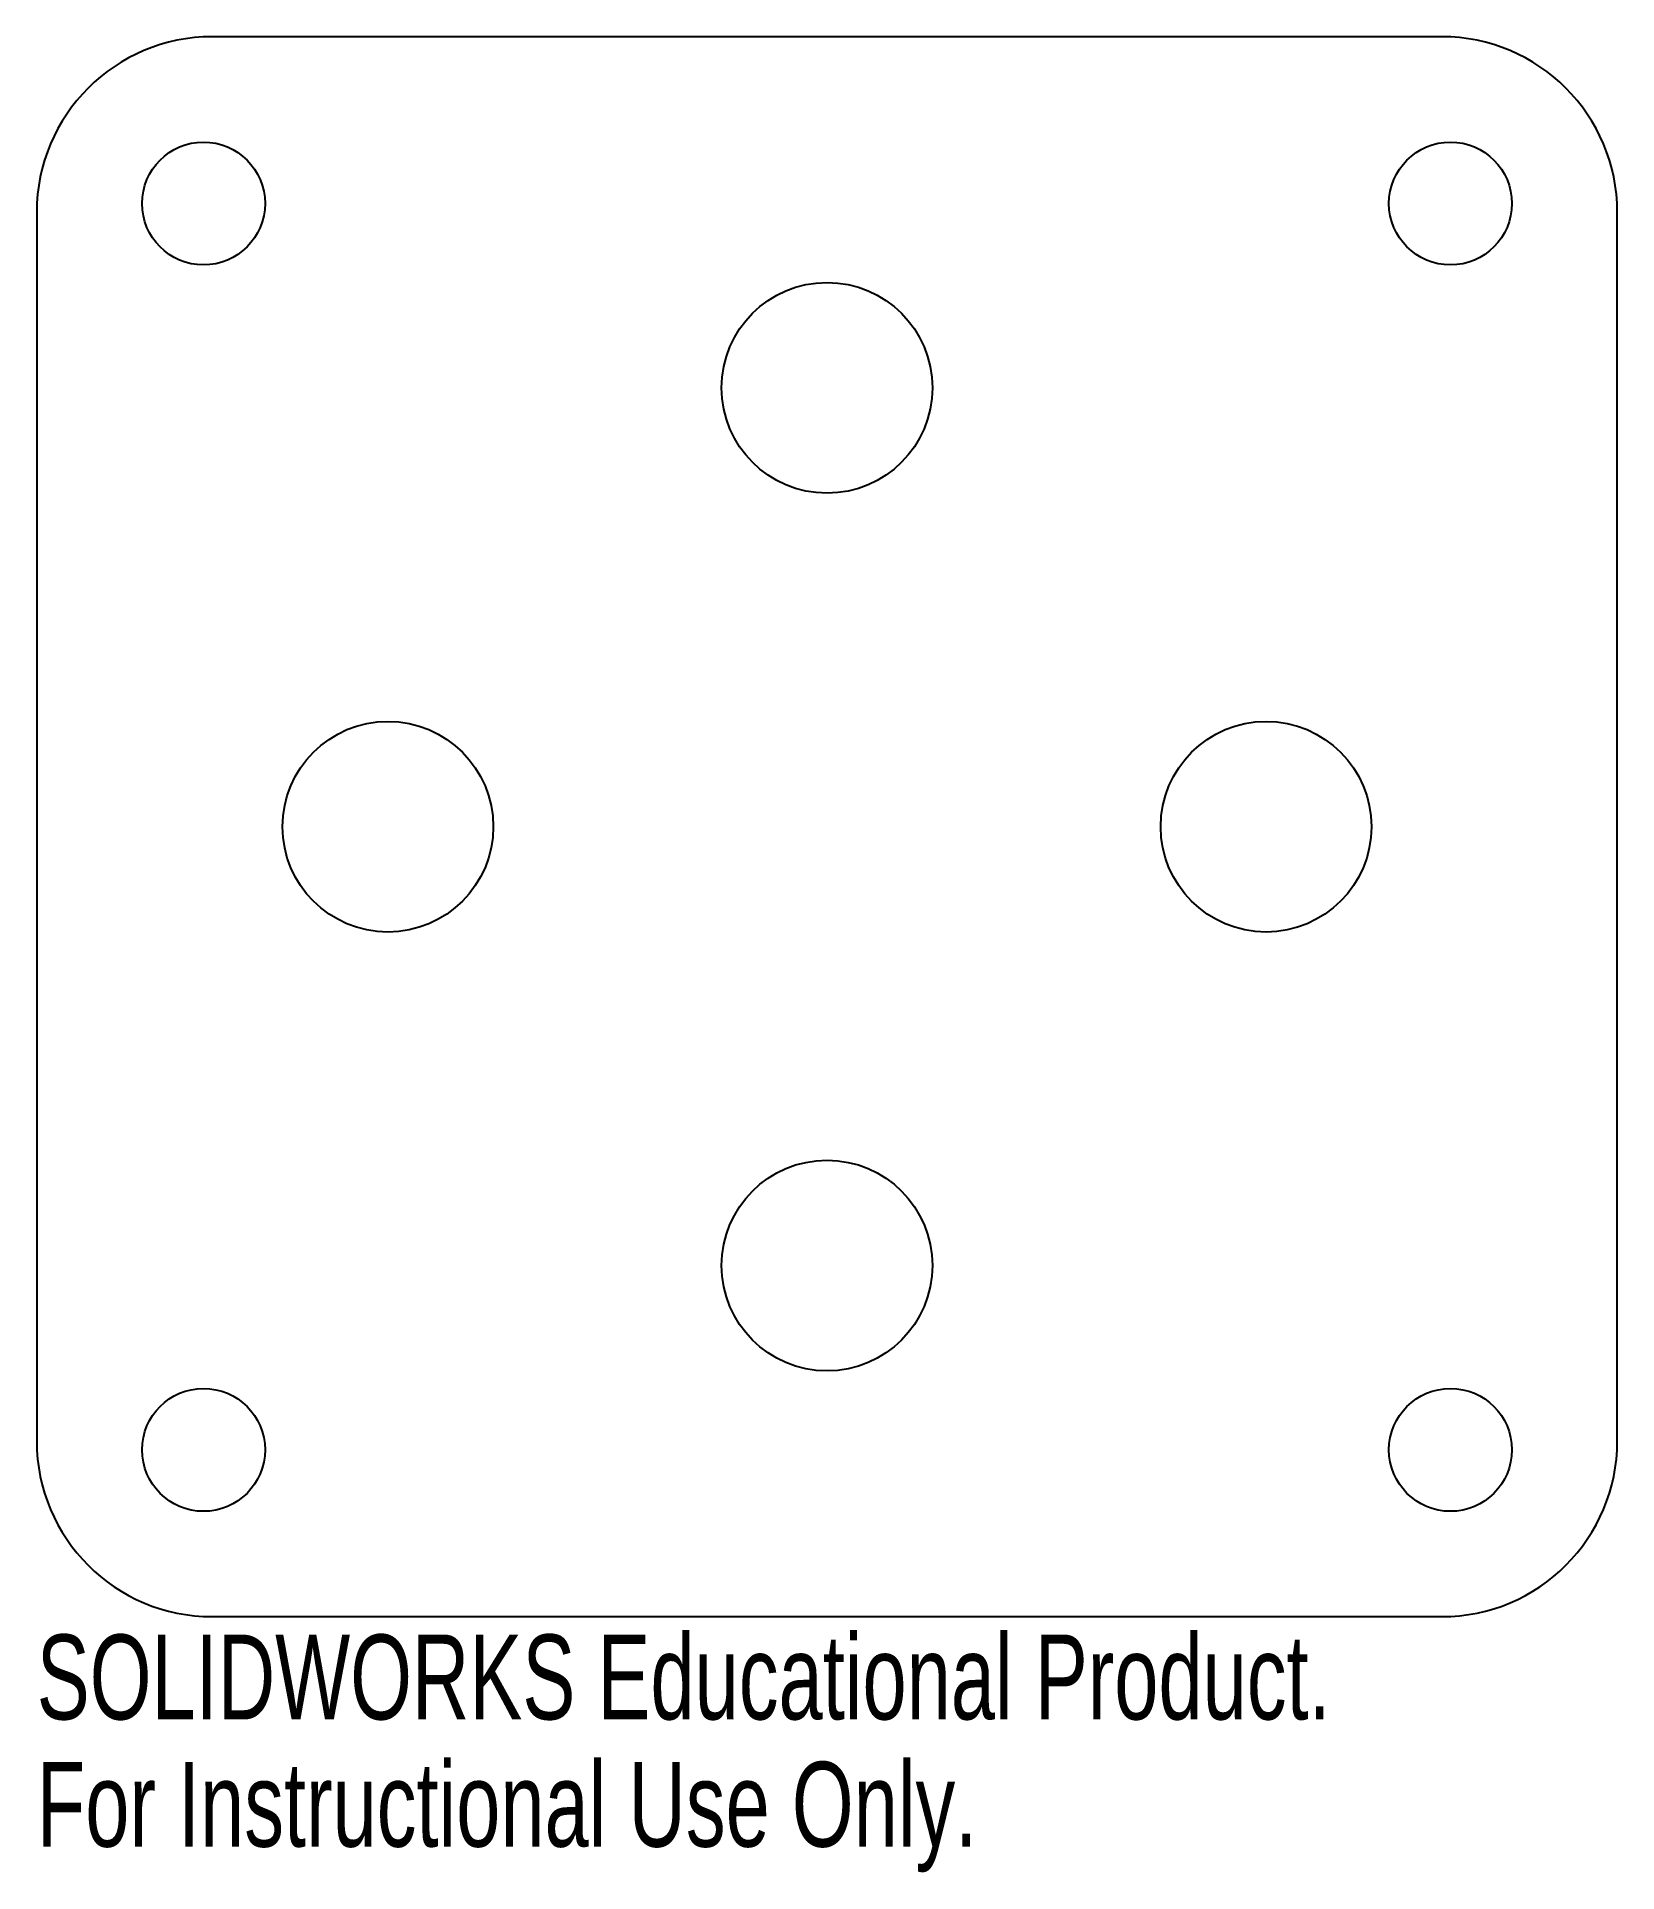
# Model space of a CAD drawing. Header units: millimetres. Extents: x -45 to 45, y -60 to 45.
import ezdxf

# ---------------------------------------------------------------- set-up
doc = ezdxf.new("R2010")
doc.units = ezdxf.units.MM
doc.styles.add('SLDTEXTSTYLE0', font='TXT', dxfattribs={"width": 0.7})

msp = doc.modelspace()

# ---------------------------------------------------------------- linework, layer by layer
at = {"color": 7, "linetype": 'Continuous', "lineweight": 25}
for p, q in [((35, 45), (-35, 45)), ((-45, 35), (-45, -35)), ((45, -35), (45, 35)), ((-35, -45), (35, -45))]:
    msp.add_line(p, q, dxfattribs=at)
for centre, radius in [((-35.5, 35.5), 3.5), ((35.5, 35.5), 3.5), ((0, 25), 6), ((-25, 0), 6), ((25, 0), 6), ((0, -25), 6), ((-35.5, -35.5), 3.5), ((35.5, -35.5), 3.5)]:
    msp.add_circle(centre, radius, dxfattribs=at)
for centre, start, end in [((-35, 35), 90, 180), ((35, 35), 0, 90), ((-35, -35), 180, 270), ((35, -35), 270, 0)]:
    msp.add_arc(centre, 10, start, end, dxfattribs=at)

# ---------------------------------------------------------------- texts
at = {"color": 7, "linetype": 'Continuous', "char_height": 4.8336, "attachment_point": 1, "style": 'SLDTEXTSTYLE0'}
for s, insert in [('SOLIDWORKS Educational Product.', (-45, -46.02)), ('For Instructional Use Only.', (-45, -53.27))]:
    msp.add_mtext(s, dxfattribs=dict(at, insert=insert))

doc.saveas('drawing.dxf')
